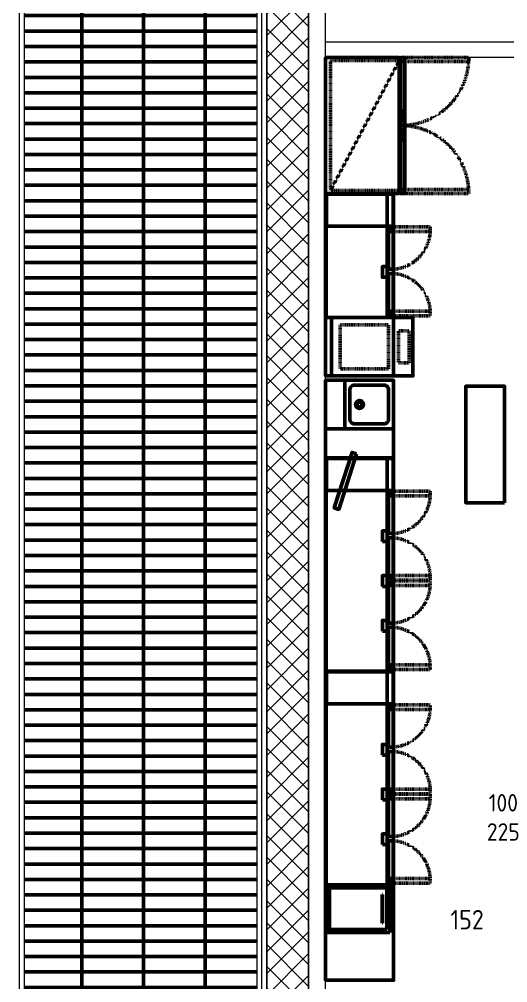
# Model space of a CAD drawing. Header units: millimetres. Extents: x 153 to 11230, y 154 to 10357.
# Drawn here: x 508 to 1011, y 654 to 1645 of the extents above; entities that cross this region are included whole.
import ezdxf
from ezdxf.lldxf.tags import DXFTag

# ---------------------------------------------------------------- set-up
doc = ezdxf.new("R2010")
doc.units = ezdxf.units.MM
doc.linetypes.add('HIDDEN1', pattern=[0.1, 0.05, -0.05])
doc.linetypes.add('HIDDEN4', pattern=[0.125, 0.025, -0.1])
doc.layers.get('Defpoints').update_dxf_attribs({"lineweight": 0})
for name, color, linetype, lineweight in [('043_GRIGLIE_AERAZIONE_001-AM_0', 6, 'Continuous', 50), ('420_MURATURE_001-AM_0', 4, 'Continuous', 0), ('430_Tavolati', 3, 'Continuous', 0), ('430_Tavolati Bar progetto', 3, 'Continuous', 0), ('430_TAVOLATI_001-AM_0', 3, 'Continuous', 0), ('439_TESTI_SERRAMENTI_001-AM_0', 11, 'Continuous', 0), ('443_GRIGLIE_AERAZIONE_001-AM_0', 6, 'Continuous', 0), ('468_Bar attrezzature', 73, 'Continuous', 50), ('490_CAMPITURE_001-AM_0', 9, 'Continuous', 0), ('AM_0', 7, 'Continuous', 50)]:
    doc.layers.add(name, color=color, linetype=linetype, lineweight=lineweight)
doc.styles.get("Standard").update_dxf_attribs({"font": 'isocp.shx'})
tags = doc.linetypes.add('New Line13', pattern=[1.5, 1, -0.5]).pattern_tags.tags
tags[6:7] = [DXFTag(74, 4), DXFTag(75, 0), DXFTag(340, '0'), DXFTag(46, 1.0), DXFTag(50, 0.0), DXFTag(44, 0.0), DXFTag(45, 0.0)]
tags[4:5] = [DXFTag(74, 4), DXFTag(75, 0), DXFTag(340, '0'), DXFTag(46, 1.0), DXFTag(50, 0.0), DXFTag(44, 0.0), DXFTag(45, 0.0)]
doc.dimstyles.new('Quote Svl$0', dxfattribs={"dimscale": 100, "dimtxt": 0.2, "dimasz": 0.15, "dimexe": 0, "dimexo": 0.2, "dimgap": 0.1, "dimtad": 1, "dimdec": 0, "dimdsep": 46, "dimtxsty": 'Standard', "dimblk": 'ARCHTICK', "dimcen": 0.2, "dimse1": 1, "dimse2": 1, "dimsd1": 1, "dimsd2": 1, "dimclrd": 256, "dimclre": 256, "dimclrt": 256, "dimadec": 0, "dimazin": 2, "dimtp": 0.1, "dimtm": 0.1, "dimtfac": 0.71, "dimtdec": 0, "dimtmove": 0, "dimatfit": 3, "dimldrblk": 'ARCHTICK', "dimfxl": 1, "dimtzin": 0, "dimlwd": -1, "dimlwe": -1, "dimarcsym": 0})

# ---------------------------------------------------------------- blocks, each defined once
blk = doc.blocks.new('REP_CONFEZIONATRICE MANUALE EURAM')
at = {"linetype": 'Continuous'}
for points in [[(20, 30), (0, 30), (0, -30), (20, -30)], [(84, 30), (84, -30)]]:
    blk.add_lwpolyline(points, dxfattribs=at)
blk.add_lwpolyline([(20, 30), (20, -30), (90, -30), (90, 30)], close=True, dxfattribs=at)
at = {"linetype": 'HIDDEN1', "flags": 128}
for points in [[(75, 22.5), (75, -22.5), (25, -22.5), (25, 22.5)], [(4, 16.5), (4, -16.5), (15, -16.5), (15, 16.5)]]:
    blk.add_lwpolyline(points, close=True, dxfattribs=at)
blk = doc.blocks.new('SOTTOVUOTO GAS')
for p, q in [((9.72, -56.98), (39.28, -56.98)), ((9.72, -57.48), (9.72, -56.98)), ((9.72, -57.48), (39.28, -57.48)), ((39.28, -57.48), (39.28, -56.98))]:
    blk.add_line(p, q)
blk.add_lwpolyline([(0, -65), (49, -65), (49, 0), (0, 0), (0, -65)])
blk.add_lwpolyline([(3, -62), (46, -62), (46, -3), (3, -3)], close=True)
blk = doc.blocks.new('p0mile$0$REP_LAVELLO-INOX-50X51')
at = {"linetype": 'Continuous'}
blk.add_lwpolyline([(0, -50), (50, -50), (50, 0), (0, 0)], close=True, dxfattribs=at)
for points in [[(5, -10), (5, -9.83), (5.01, -9.66), (5.03, -9.49), (5.05, -9.32), (5.07, -9.15), (5.1, -8.98), (5.14, -8.82), (5.19, -8.65), (5.23, -8.49), (5.29, -8.33), (5.35, -8.17), (5.41, -8.01), (5.48, -7.85), (5.56, -7.7), (5.64, -7.55), (5.73, -7.4), (5.82, -7.26), (5.92, -7.12), (6.02, -6.98), (6.12, -6.84), (6.23, -6.71), (6.35, -6.59), (6.46, -6.46), (6.59, -6.35), (6.71, -6.23), (6.84, -6.12), (6.98, -6.02), (7.12, -5.92), (7.26, -5.82), (7.4, -5.73), (7.55, -5.64), (7.7, -5.56), (7.85, -5.48), (8.01, -5.41), (8.17, -5.35), (8.33, -5.29), (8.49, -5.23), (8.65, -5.19), (8.82, -5.14), (8.98, -5.1), (9.15, -5.07), (9.32, -5.05), (9.49, -5.03), (9.66, -5.01), (9.83, -5), (10, -5)], [(40, -5), (10, -5)], [(45, -10), (45, -9.83), (44.99, -9.66), (44.97, -9.49), (44.95, -9.32), (44.93, -9.15), (44.9, -8.98), (44.86, -8.82), (44.81, -8.65), (44.77, -8.49), (44.71, -8.33), (44.65, -8.17), (44.59, -8.01), (44.52, -7.85), (44.44, -7.7), (44.36, -7.55), (44.27, -7.4), (44.18, -7.26), (44.08, -7.12), (43.98, -6.98), (43.88, -6.84), (43.77, -6.71), (43.65, -6.59), (43.54, -6.46), (43.41, -6.35), (43.29, -6.23), (43.16, -6.12), (43.02, -6.02), (42.88, -5.92), (42.74, -5.82), (42.6, -5.73), (42.45, -5.64), (42.3, -5.56), (42.15, -5.48), (41.99, -5.41), (41.83, -5.35), (41.67, -5.29), (41.51, -5.23), (41.35, -5.19), (41.18, -5.14), (41.02, -5.1), (40.85, -5.07), (40.68, -5.05), (40.51, -5.03), (40.34, -5.01), (40.17, -5), (40, -5)], [(5, -10), (5, -40)], [(45, -40), (45, -10)], [(5, -40), (5, -40.17), (5.01, -40.34), (5.03, -40.51), (5.05, -40.68), (5.07, -40.85), (5.1, -41.02), (5.14, -41.18), (5.19, -41.35), (5.23, -41.51), (5.29, -41.67), (5.35, -41.83), (5.41, -41.99), (5.48, -42.15), (5.56, -42.3), (5.64, -42.45), (5.73, -42.6), (5.82, -42.74), (5.92, -42.88), (6.02, -43.02), (6.12, -43.16), (6.23, -43.29), (6.35, -43.41), (6.46, -43.54), (6.59, -43.65), (6.71, -43.77), (6.84, -43.88), (6.98, -43.98), (7.12, -44.08), (7.26, -44.18), (7.4, -44.27), (7.55, -44.36), (7.7, -44.44), (7.85, -44.52), (8.01, -44.59), (8.17, -44.65), (8.33, -44.71), (8.49, -44.77), (8.65, -44.81), (8.82, -44.86), (8.98, -44.9), (9.15, -44.93), (9.32, -44.95), (9.49, -44.97), (9.66, -44.99), (9.83, -45), (10, -45)], [(10, -45), (40, -45)], [(45, -40), (45, -40.17), (44.99, -40.34), (44.97, -40.51), (44.95, -40.68), (44.93, -40.85), (44.9, -41.02), (44.86, -41.18), (44.81, -41.35), (44.77, -41.51), (44.71, -41.67), (44.65, -41.83), (44.59, -41.99), (44.52, -42.15), (44.44, -42.3), (44.36, -42.45), (44.27, -42.6), (44.18, -42.74), (44.08, -42.88), (43.98, -43.02), (43.88, -43.16), (43.77, -43.29), (43.65, -43.41), (43.54, -43.54), (43.41, -43.65), (43.29, -43.77), (43.16, -43.88), (43.02, -43.98), (42.88, -44.08), (42.74, -44.18), (42.6, -44.27), (42.45, -44.36), (42.3, -44.44), (42.15, -44.52), (41.99, -44.59), (41.83, -44.65), (41.67, -44.71), (41.51, -44.77), (41.35, -44.81), (41.18, -44.86), (41.02, -44.9), (40.85, -44.93), (40.68, -44.95), (40.51, -44.97), (40.34, -44.99), (40.17, -45), (40, -45)]]:
    blk.add_lwpolyline(points, dxfattribs=at)
for points in [[(29, -15), (29, -14.86), (28.99, -14.72), (28.98, -14.58), (28.96, -14.45), (28.94, -14.31), (28.91, -14.17), (28.88, -14.04), (28.85, -13.9), (28.81, -13.77), (28.76, -13.64), (28.71, -13.51), (28.66, -13.38), (28.6, -13.26), (28.54, -13.13), (28.47, -13.01), (28.4, -12.89), (28.32, -12.77), (28.24, -12.66), (28.16, -12.55), (28.07, -12.44), (27.98, -12.34), (27.89, -12.23), (27.79, -12.13), (27.69, -12.04), (27.59, -11.95), (27.48, -11.86), (27.37, -11.78), (27.25, -11.7), (27.14, -11.62), (27.02, -11.55), (26.9, -11.48), (26.78, -11.42), (26.65, -11.36), (26.52, -11.3), (26.39, -11.25), (26.26, -11.2), (26.13, -11.16), (26, -11.13), (25.86, -11.09), (25.72, -11.07), (25.59, -11.04), (25.45, -11.03), (25.31, -11.01), (25.17, -11), (25.03, -11), (24.9, -11), (24.76, -11.01), (24.62, -11.02), (24.48, -11.03), (24.34, -11.05), (24.21, -11.08), (24.07, -11.11), (23.94, -11.14), (23.8, -11.18), (23.67, -11.23), (23.54, -11.28), (23.41, -11.33), (23.29, -11.39), (23.16, -11.45), (23.04, -11.51), (22.92, -11.58), (22.8, -11.66), (22.69, -11.74), (22.58, -11.82), (22.47, -11.9), (22.36, -11.99), (22.26, -12.09), (22.16, -12.18), (22.06, -12.28), (21.97, -12.39), (21.88, -12.49), (21.8, -12.6), (21.72, -12.72), (21.64, -12.83), (21.57, -12.95), (21.5, -13.07), (21.43, -13.19), (21.37, -13.32), (21.31, -13.45), (21.26, -13.57), (21.22, -13.7), (21.17, -13.84), (21.13, -13.97), (21.1, -14.11), (21.07, -14.24), (21.05, -14.38), (21.03, -14.52), (21.02, -14.65), (21.01, -14.79), (21, -14.93), (21, -15.07), (21.01, -15.21), (21.02, -15.35), (21.03, -15.48), (21.05, -15.62), (21.07, -15.76), (21.1, -15.89), (21.13, -16.03), (21.17, -16.16), (21.22, -16.3), (21.26, -16.43), (21.31, -16.55), (21.37, -16.68), (21.43, -16.81), (21.5, -16.93), (21.57, -17.05), (21.64, -17.17), (21.72, -17.28), (21.8, -17.4), (21.88, -17.51), (21.97, -17.61), (22.06, -17.72), (22.16, -17.82), (22.26, -17.91), (22.36, -18.01), (22.47, -18.1), (22.58, -18.18), (22.69, -18.26), (22.8, -18.34), (22.92, -18.42), (23.04, -18.49), (23.16, -18.55), (23.29, -18.61), (23.41, -18.67), (23.54, -18.72), (23.67, -18.77), (23.8, -18.82), (23.94, -18.86), (24.07, -18.89), (24.21, -18.92), (24.34, -18.95), (24.48, -18.97), (24.62, -18.98), (24.76, -18.99), (24.9, -19), (25.03, -19), (25.17, -19), (25.31, -18.99), (25.45, -18.97), (25.59, -18.96), (25.72, -18.93), (25.86, -18.91), (26, -18.87), (26.13, -18.84), (26.26, -18.8), (26.39, -18.75), (26.52, -18.7), (26.65, -18.64), (26.78, -18.58), (26.9, -18.52), (27.02, -18.45), (27.14, -18.38), (27.25, -18.3), (27.37, -18.22), (27.48, -18.14), (27.59, -18.05), (27.69, -17.96), (27.79, -17.87), (27.89, -17.77), (27.98, -17.66), (28.07, -17.56), (28.16, -17.45), (28.24, -17.34), (28.32, -17.23), (28.4, -17.11), (28.47, -16.99), (28.54, -16.87), (28.6, -16.74), (28.66, -16.62), (28.71, -16.49), (28.76, -16.36), (28.81, -16.23), (28.85, -16.1), (28.88, -15.96), (28.91, -15.83), (28.94, -15.69), (28.96, -15.55), (28.98, -15.42), (28.99, -15.28), (29, -15.14)], [(27.5, -15), (27.5, -14.91), (27.49, -14.83), (27.49, -14.74), (27.48, -14.65), (27.46, -14.57), (27.45, -14.48), (27.43, -14.4), (27.4, -14.31), (27.38, -14.23), (27.35, -14.15), (27.32, -14.07), (27.29, -13.99), (27.25, -13.91), (27.21, -13.83), (27.17, -13.76), (27.12, -13.68), (27.08, -13.61), (27.03, -13.54), (26.98, -13.47), (26.92, -13.4), (26.86, -13.33), (26.81, -13.27), (26.74, -13.21), (26.68, -13.15), (26.62, -13.09), (26.55, -13.04), (26.48, -12.99), (26.41, -12.93), (26.34, -12.89), (26.26, -12.84), (26.19, -12.8), (26.11, -12.76), (26.03, -12.72), (25.95, -12.69), (25.87, -12.66), (25.79, -12.63), (25.71, -12.6), (25.62, -12.58), (25.54, -12.56), (25.45, -12.54), (25.37, -12.53), (25.28, -12.52), (25.2, -12.51), (25.11, -12.5), (25.02, -12.5), (24.93, -12.5), (24.85, -12.5), (24.76, -12.51), (24.68, -12.52), (24.59, -12.53), (24.5, -12.55), (24.42, -12.57), (24.34, -12.59), (24.25, -12.61), (24.17, -12.64), (24.09, -12.67), (24.01, -12.71), (23.93, -12.74), (23.85, -12.78), (23.78, -12.82), (23.7, -12.86), (23.63, -12.91), (23.56, -12.96), (23.49, -13.01), (23.42, -13.06), (23.35, -13.12), (23.29, -13.18), (23.22, -13.24), (23.16, -13.3), (23.11, -13.37), (23.05, -13.43), (23, -13.5), (22.95, -13.57), (22.9, -13.65), (22.85, -13.72), (22.81, -13.79), (22.77, -13.87), (22.73, -13.95), (22.7, -14.03), (22.66, -14.11), (22.63, -14.19), (22.61, -14.27), (22.58, -14.36), (22.56, -14.44), (22.55, -14.53), (22.53, -14.61), (22.52, -14.7), (22.51, -14.78), (22.5, -14.87), (22.5, -14.96), (22.5, -15.04), (22.5, -15.13), (22.51, -15.22), (22.52, -15.3), (22.53, -15.39), (22.55, -15.47), (22.56, -15.56), (22.58, -15.64), (22.61, -15.73), (22.63, -15.81), (22.66, -15.89), (22.7, -15.97), (22.73, -16.05), (22.77, -16.13), (22.81, -16.21), (22.85, -16.28), (22.9, -16.35), (22.95, -16.43), (23, -16.5), (23.05, -16.57), (23.11, -16.63), (23.16, -16.7), (23.22, -16.76), (23.29, -16.82), (23.35, -16.88), (23.42, -16.94), (23.49, -16.99), (23.56, -17.04), (23.63, -17.09), (23.7, -17.14), (23.78, -17.18), (23.85, -17.22), (23.93, -17.26), (24.01, -17.29), (24.09, -17.33), (24.17, -17.36), (24.25, -17.39), (24.34, -17.41), (24.42, -17.43), (24.5, -17.45), (24.59, -17.47), (24.68, -17.48), (24.76, -17.49), (24.85, -17.5), (24.93, -17.5), (25.02, -17.5), (25.11, -17.5), (25.2, -17.49), (25.28, -17.48), (25.37, -17.47), (25.45, -17.46), (25.54, -17.44), (25.62, -17.42), (25.71, -17.4), (25.79, -17.37), (25.87, -17.34), (25.95, -17.31), (26.03, -17.28), (26.11, -17.24), (26.19, -17.2), (26.26, -17.16), (26.34, -17.11), (26.41, -17.07), (26.48, -17.01), (26.55, -16.96), (26.62, -16.91), (26.68, -16.85), (26.74, -16.79), (26.81, -16.73), (26.86, -16.67), (26.92, -16.6), (26.98, -16.53), (27.03, -16.46), (27.08, -16.39), (27.12, -16.32), (27.17, -16.24), (27.21, -16.17), (27.25, -16.09), (27.29, -16.01), (27.32, -15.93), (27.35, -15.85), (27.38, -15.77), (27.4, -15.69), (27.43, -15.6), (27.45, -15.52), (27.46, -15.43), (27.48, -15.35), (27.49, -15.26), (27.49, -15.17), (27.5, -15.09)]]:
    blk.add_lwpolyline(points, close=True)
blk = doc.blocks.new('friulinux 2')
blk.add_lwpolyline([(43649.52, 7338.68), (43777.26, 7338.68), (43777.26, 7408.68), (43649.52, 7408.68), (43649.52, 7338.68)], close=True)
at = {"linetype": 'New Line13'}
blk.add_lwpolyline([(43691.15, 7345.08), (43702.15, 7345.08), (43702.15, 7350.08), (43691.15, 7350.08), (43691.15, 7345.08)], close=True, dxfattribs=at)
for points in [[(43649.77, 7345.08), (43649.77, 7345.08), (43649.77, 7408.08), (43649.77, 7408.08)], [(43743.77, 7408.08), (43743.77, 7408.08), (43649.77, 7408.08), (43649.77, 7408.08)], [(43743.77, 7408.08), (43743.77, 7408.08), (43743.77, 7345.08), (43743.77, 7345.08)], [(43743.77, 7407.76), (43743.77, 7407.76), (43776.77, 7407.76), (43776.77, 7407.76)], [(43776.77, 7339.16), (43776.77, 7339.16), (43776.77, 7407.76), (43776.77, 7407.76)], [(43649.77, 7345.08), (43649.77, 7345.08), (43776.77, 7345.08), (43776.77, 7345.08)], [(43743.77, 7345.08), (43743.77, 7345.08), (43776.77, 7345.08), (43776.77, 7345.08)], [(43743.77, 7345.08), (43743.77, 7345.08), (43743.77, 7339.16), (43743.77, 7339.16)], [(43776.77, 7339.16), (43776.77, 7339.16), (43743.77, 7339.16), (43743.77, 7339.16)]]:
    blk.add_open_spline(points, degree=3)
at = {"linetype": 'HIDDEN4', "ltscale": 0.5}
for points in [[(43656.18, 7343.37), (43656.18, 7343.37), (43656.18, 7300.97), (43656.18, 7300.97), (43656.18, 7300.97), (43656.18, 7300.97), (43651.42, 7300.97), (43651.42, 7300.97), (43651.42, 7300.97), (43651.42, 7300.97), (43651.42, 7343.37), (43651.42, 7343.37), (43651.42, 7343.37), (43651.42, 7343.37), (43656.18, 7343.37), (43656.18, 7343.37)], [(43738.11, 7343.37), (43738.11, 7343.37), (43738.11, 7300.97), (43738.11, 7300.97), (43738.11, 7300.97), (43738.11, 7300.97), (43742.87, 7300.97), (43742.87, 7300.97), (43742.87, 7300.97), (43742.87, 7300.97), (43742.87, 7343.37), (43742.87, 7343.37), (43742.87, 7343.37), (43742.87, 7343.37), (43738.11, 7343.37), (43738.11, 7343.37)]]:
    blk.add_open_spline(points, degree=3, knots=[0, 0, 0, 0, 0.2, 0.2, 0.2, 0.3, 0.4, 0.4, 0.4, 0.5, 0.6, 0.6, 0.6, 0.8, 1, 1, 1, 1], dxfattribs=at)
for points in [[(43653.32, 7343.81), (43653.32, 7343.81), (43694.97, 7343.81), (43694.97, 7343.81), (43694.97, 7343.81), (43694.97, 7343.81), (43694.97, 7339.05), (43694.97, 7339.05), (43694.97, 7339.05), (43694.97, 7339.05), (43653.32, 7339.05), (43653.32, 7339.05), (43653.32, 7339.05), (43653.32, 7339.05), (43653.32, 7343.81), (43653.32, 7343.81)], [(43699.32, 7343.81), (43699.32, 7343.81), (43740.97, 7343.81), (43740.97, 7343.81), (43740.97, 7343.81), (43740.97, 7343.81), (43740.97, 7339.05), (43740.97, 7339.05), (43740.97, 7339.05), (43740.97, 7339.05), (43699.32, 7339.05), (43699.32, 7339.05), (43699.32, 7339.05), (43699.32, 7339.05), (43699.32, 7343.81), (43699.32, 7343.81)]]:
    blk.add_open_spline(points, degree=3, knots=[0, 0, 0, 0, 0.2, 0.2, 0.2, 0.3, 0.4, 0.4, 0.4, 0.5, 0.6, 0.6, 0.6, 0.8, 1, 1, 1, 1])
for points in [[(43656.2, 7300.87), (43676.97, 7301.89), (43693.67, 7318.31), (43695.02, 7339.06)], [(43738.09, 7300.87), (43717.33, 7301.89), (43700.63, 7318.31), (43699.27, 7339.06)]]:
    blk.add_open_spline(points, degree=3, dxfattribs=at)
blk = doc.blocks.new('Banco Refrigerato Friulinox 4 sportelli')
for points in [[(4322.33, -765.11), (4542.07, -765.11), (4542.07, -835.11), (4322.33, -835.11), (4322.33, -835.11)], [(4363.9, -823.71), (4374.9, -823.71), (4374.9, -828.71), (4363.9, -828.71), (4363.9, -828.71)], [(4409.9, -823.71), (4420.9, -823.71), (4420.9, -828.71), (4409.9, -828.71), (4409.9, -828.71)], [(4455.9, -823.71), (4466.9, -823.71), (4466.9, -828.71), (4455.9, -828.71), (4455.9, -828.71)]]:
    blk.add_lwpolyline(points, close=True)
for points, knots in [([(4541.58, -828.71), (4541.58, -828.71), (4508.58, -828.71), (4508.58, -828.71), (4508.58, -828.71), (4322.58, -828.71), (4322.58, -828.71), (4322.58, -828.71), (4322.58, -765.71), (4322.58, -765.71), (4322.58, -765.71), (4508.58, -765.71), (4508.58, -765.71), (4508.58, -765.71), (4508.58, -828.71), (4508.58, -828.71), (4508.58, -828.71), (4508.58, -834.63), (4508.58, -834.63), (4508.58, -834.63), (4541.58, -834.63), (4541.58, -834.63), (4541.58, -834.63), (4541.58, -766.03), (4541.58, -766.03), (4541.58, -766.03), (4508.58, -766.03), (4508.58, -766.03)], [0, 0, 0, 0, 1, 1, 1, 2, 2, 2, 3, 3, 3, 4, 4, 4, 5, 5, 5, 6, 6, 6, 7, 7, 7, 8, 8, 8, 9, 9, 9, 9]), ([(4367.78, -834.74), (4367.78, -834.74), (4367.78, -834.74), (4326.13, -834.74), (4326.13, -834.74), (4326.13, -834.74), (4326.13, -834.74), (4326.13, -829.98), (4326.13, -829.98), (4326.13, -829.98), (4367.78, -829.98), (4367.78, -829.98), (4367.78, -829.98), (4367.78, -829.98), (4367.78, -834.74), (4367.78, -834.74)], [0, 0, 0, 0, 0.1, 0.2, 0.2, 0.2, 0.4, 0.6, 0.6, 0.6, 0.8, 0.8, 0.8, 0.9, 1, 1, 1, 1]), ([(4413.78, -834.74), (4413.78, -834.74), (4413.78, -834.74), (4372.13, -834.74), (4372.13, -834.74), (4372.13, -834.74), (4372.13, -834.74), (4372.13, -829.98), (4372.13, -829.98), (4372.13, -829.98), (4413.78, -829.98), (4413.78, -829.98), (4413.78, -829.98), (4413.78, -829.98), (4413.78, -834.74), (4413.78, -834.74)], [0, 0, 0, 0, 0.1, 0.2, 0.2, 0.2, 0.4, 0.6, 0.6, 0.6, 0.8, 0.8, 0.8, 0.9, 1, 1, 1, 1]), ([(4459.78, -834.74), (4459.78, -834.74), (4459.78, -834.74), (4418.13, -834.74), (4418.13, -834.74), (4418.13, -834.74), (4418.13, -834.74), (4418.13, -829.98), (4418.13, -829.98), (4418.13, -829.98), (4459.78, -829.98), (4459.78, -829.98), (4459.78, -829.98), (4459.78, -829.98), (4459.78, -834.74), (4459.78, -834.74)], [0, 0, 0, 0, 0.1, 0.2, 0.2, 0.2, 0.4, 0.6, 0.6, 0.6, 0.8, 0.8, 0.8, 0.9, 1, 1, 1, 1]), ([(4505.78, -834.74), (4505.78, -834.74), (4505.78, -834.74), (4464.18, -834.74), (4464.18, -834.74), (4464.18, -834.74), (4464.18, -834.74), (4464.18, -829.98), (4464.18, -829.98), (4464.18, -829.98), (4505.78, -829.98), (4505.78, -829.98), (4505.78, -829.98), (4505.78, -829.98), (4505.78, -834.74), (4505.78, -834.74)], [0, 0, 0, 0, 0.1, 0.2, 0.2, 0.2, 0.4, 0.6, 0.6, 0.6, 0.8, 0.8, 0.8, 0.9, 1, 1, 1, 1])]:
    blk.add_open_spline(points, degree=3, knots=knots)
at = {"linetype": 'HIDDEN4', "ltscale": 0.5}
for points in [[(4328.99, -830.42), (4328.99, -830.42), (4328.99, -872.82), (4328.99, -872.82), (4328.99, -872.82), (4328.99, -872.82), (4324.23, -872.82), (4324.23, -872.82), (4324.23, -872.82), (4324.23, -872.82), (4324.23, -830.42), (4324.23, -830.42), (4324.23, -830.42), (4324.23, -830.42), (4328.99, -830.42), (4328.99, -830.42)], [(4410.92, -830.42), (4410.92, -830.42), (4410.92, -872.82), (4410.92, -872.82), (4410.92, -872.82), (4410.92, -872.82), (4415.68, -872.82), (4415.68, -872.82), (4415.68, -872.82), (4415.68, -872.82), (4415.68, -830.42), (4415.68, -830.42), (4415.68, -830.42), (4415.68, -830.42), (4410.92, -830.42), (4410.92, -830.42)], [(4420.99, -830.42), (4420.99, -830.42), (4420.99, -872.82), (4420.99, -872.82), (4420.99, -872.82), (4420.99, -872.82), (4416.23, -872.82), (4416.23, -872.82), (4416.23, -872.82), (4416.23, -872.82), (4416.23, -830.42), (4416.23, -830.42), (4416.23, -830.42), (4416.23, -830.42), (4420.99, -830.42), (4420.99, -830.42)], [(4502.97, -830.42), (4502.97, -830.42), (4502.97, -872.82), (4502.97, -872.82), (4502.97, -872.82), (4502.97, -872.82), (4507.73, -872.82), (4507.73, -872.82), (4507.73, -872.82), (4507.73, -872.82), (4507.73, -830.42), (4507.73, -830.42), (4507.73, -830.42), (4507.73, -830.42), (4502.97, -830.42), (4502.97, -830.42)]]:
    blk.add_open_spline(points, degree=3, knots=[0, 0, 0, 0, 0.2, 0.2, 0.2, 0.3, 0.4, 0.4, 0.4, 0.5, 0.6, 0.6, 0.6, 0.8, 1, 1, 1, 1], dxfattribs=at)
for points in [[(4329.01, -872.92), (4349.78, -871.9), (4366.48, -855.48), (4367.83, -834.73)], [(4410.9, -872.92), (4390.14, -871.9), (4373.44, -855.48), (4372.08, -834.73)], [(4421.01, -872.92), (4441.78, -871.9), (4458.48, -855.48), (4459.83, -834.73)], [(4502.95, -872.92), (4482.18, -871.9), (4465.48, -855.48), (4464.13, -834.73)]]:
    blk.add_open_spline(points, degree=3, dxfattribs=at)
blk = doc.blocks.new('Atlantic_Armadio frigo doppio_140x83')
at = {"color": 250, "linetype": 'HIDDEN4', "ltscale": 0.5}
blk.add_line((3, -5), (137, -76), dxfattribs=at)
for points in [[(0, -76), (140, -76), (140, 0), (0, 0)], [(70, -77.5), (0, -77.5), (0, -81.5), (70, -81.5)], [(70, -77.5), (140, -77.5), (140, -81.5), (70, -81.5)]]:
    blk.add_lwpolyline(points, close=True)
blk.add_lwpolyline([(3, -76), (3, -5), (137, -5), (137, -76)], dxfattribs=at)
for points in [[(4, -147.5), (4, -77.5), (0, -77.5), (0, -147.5)], [(136, -147.5), (136, -77.5), (140, -77.5), (140, -147.5)]]:
    blk.add_lwpolyline(points, close=True, dxfattribs=at)
at = {"color": 250, "linetype": 'HIDDEN4', "ltscale": 0.3}
for points in [[(67, -81.5), (67, -79.5), (55, -79.5), (55, -81.5)], [(73, -81.5), (73, -79.5), (85, -79.5), (85, -81.5)]]:
    blk.add_lwpolyline(points, dxfattribs=at)
at = {"color": 250, "linetype": 'HIDDEN4', "ltscale": 0.5}
for centre, start, end in [((0, -77.5), 270, 0), ((140, -77.5), 180, 270)]:
    blk.add_arc(centre, 70, start, end, dxfattribs=at)
blk = doc.blocks.new('*D109')
at = {"layer": 'Defpoints', "color": 0, "transparency": 16777216}
for p in [(1045.5, 698.79), (893.82, 690.23), (1045.5, 690.23)]:
    blk.add_point(p, dxfattribs=at)
at = {"layer": '468_Bar attrezzature', "transparency": 16777216, "insert": (969.66, 718.8), "char_height": 20, "attachment_point": 5}
blk.add_mtext('152', dxfattribs=at)
blk = doc.blocks.new('_ArchTick')
at = {"layer": 'AM_0', "color": 0, "const_width": 0.15}
blk.add_lwpolyline([(-0.5, -0.5), (0.5, 0.5)], dxfattribs=at)

msp = doc.modelspace()

# ---------------------------------------------------------------- hatches: boundary and pattern name
at = {"layer": '043_GRIGLIE_AERAZIONE_001-AM_0'}
h = msp.add_hatch(dxfattribs=at)
h.set_pattern_fill('GRATE', color=256, scale=20, style=0)
h.set_pattern_definition([(0, (763.315, 379.208), (0, 15.875), []), (90, (763.315, 379.21), (-63.5, 4e-15), [])])
h.paths.add_polyline_path([(513.315, 1674.208), (513.315, 534.208), (753.334, 534.208), (753.334, 1674.208)])
at = {"layer": '490_CAMPITURE_001-AM_0'}
h = msp.add_hatch(dxfattribs=at)
h.set_pattern_fill('ANSI37', color=256, scale=5, style=0)
h.set_pattern_definition([(45, (183.315, 9445.208), (-11.22532, 11.22532), []), (135, (183.315, 9445.208), (-11.22532, -11.22532), [])])
h.paths.add_polyline_path([(5063.315, 434.208), (5038.315, 434.208), (5038.315, 407.208), (4434.315, 407.208), (4434.315, 422.208), (806.315, 422.208), (806.315, 1739.39), (821.315, 1739.182), (821.315, 1799.182), (791.315, 1799.208), (791.315, 1879.208), (818.315, 1879.208), (818.315, 1904.208), (763.315, 1904.208), (763.315, 379.208), (5063.315, 379.208)])
h.paths.add_polyline_path([(2649.7, 400.813, -1), (2674.7, 400.813, -1)], flags=16)
h.paths.add_polyline_path([(1201.7, 400.813, -1), (1176.7, 400.813, -1)], flags=16)
h.paths.add_polyline_path([(3776.508, 400.813, -1), (3801.508, 400.813, -1)], flags=16)
h.paths.add_polyline_path([(783.603, 1769.21, -1), (808.603, 1769.21, -1)], flags=16)
h.paths.add_polyline_path([(4910.317, 393.477, -1), (4935.317, 393.477, -1)], flags=16)

# ---------------------------------------------------------------- linework, layer by layer
at = {"layer": '420_MURATURE_001-AM_0'}
for p, q in [((763.315, 379.208), (763.315, 1904.208)), ((763.315, 379.208), (763.315, 1904.208)), ((806.315, 1739.39), (806.315, 422.208)), ((806.315, 1739.39), (806.315, 422.208))]:
    msp.add_line(p, q, dxfattribs=at)
at = {"layer": '430_Tavolati'}
msp.add_line((823.815, 552.218), (823.815, 1793.208), dxfattribs=at)
at = {"layer": '430_Tavolati Bar progetto'}
for p, q in [((823.815, 1622.138), (1152.815, 1622.138)), ((1156.815, 1606.138), (823.815, 1606.138))]:
    msp.add_line(p, q, dxfattribs=at)
at = {"layer": '430_TAVOLATI_001-AM_0'}
msp.add_line((823.815, 1522.21), (823.815, 1793.208), dxfattribs=at)
at = {"layer": '443_GRIGLIE_AERAZIONE_001-AM_0'}
for points in [[(508.315, 1679.208), (508.315, 529.208), (758.315, 529.208), (758.315, 1679.208)], [(513.315, 1674.208), (513.315, 534.208), (753.334, 534.208), (753.334, 1674.208)]]:
    msp.add_lwpolyline(points, close=True, dxfattribs=at)
at = {"layer": '468_Bar attrezzature'}
for points in [[(843.815, 1274.052), (843.815, 1224.052), (823.815, 1224.052), (823.815, 1274.052)], [(1008.315, 1147.86), (1008.315, 1267.86), (968.315, 1267.86), (968.315, 1147.86)], [(823.815, 1224.052), (893.815, 1224.052), (893.815, 1194.052), (823.815, 1194.052)], [(855.851, 1198.101), (837.47, 1140.986), (832.71, 1142.518), (851.092, 1199.633)], [(893.815, 754.567), (823.815, 754.567), (823.815, 656.538), (893.815, 656.538)], [(893.815, 754.567), (823.815, 754.567), (823.815, 656.538), (893.815, 656.538)]]:
    msp.add_lwpolyline(points, close=True, dxfattribs=at)
at = {"layer": '490_CAMPITURE_001-AM_0'}
msp.add_lwpolyline([(5063.315, 434.208), (5038.315, 434.208), (5038.315, 407.208), (4434.315, 407.208), (4434.315, 422.208), (806.315, 422.208), (806.315, 1739.39), (821.315, 1739.182), (821.315, 1799.182), (791.315, 1799.208), (791.315, 1879.208), (818.315, 1879.208), (818.315, 1904.208), (763.315, 1904.208), (763.315, 379.208), (5063.315, 379.208)], close=True, dxfattribs=at)

# ---------------------------------------------------------------- block references
at = {"layer": '468_Bar attrezzature'}
for name, p, rotation in [('Atlantic_Armadio frigo doppio_140x83', (823.815, 1466.138), 89.99999999999999), ('friulinux 2', (8232.493, -42311.123), 90), ('p0mile$0$REP_LAVELLO-INOX-50X51', (843.815, 1224.052), 89.99999999999999), ('Banco Refrigerato Friulinox 4 sportelli', (58.703, -3348.02), 89.99999999999999), ('Banco Refrigerato Friulinox 4 sportelli', (58.703, -3567.762), 89.99999999999999), ('SOTTOVUOTO GAS', (825.009, 705.567), 89.99999999999999)]:
    msp.add_blockref(name, p, dxfattribs=dict(at, rotation=rotation))
at = {"layer": '468_Bar attrezzature', "xscale": -1}
msp.add_blockref('REP_CONFEZIONATRICE MANUALE EURAM', (913.814, 1308.395), dxfattribs=at)

# ---------------------------------------------------------------- texts
at = {"layer": '439_TESTI_SERRAMENTI_001-AM_0', "insert": (1006.931, 824.103), "char_height": 18, "width": 51.162, "attachment_point": 5}
msp.add_mtext('100\\P225', dxfattribs=at)

# ---------------------------------------------------------------- dimensions: what is measured, and where the dimension line sits
at = {"layer": '468_Bar attrezzature'}
dim = msp.add_linear_dim(base=(1045.5, 698.793), p1=(893.815, 690.234), p2=(1045.5, 690.234), dimstyle='Quote Svl$0', dxfattribs=at)
dim.commit()
dim.dimension.update_dxf_attribs({"geometry": '*D109', "text_midpoint": (969.658, 718.795)})

doc.saveas('drawing.dxf')
